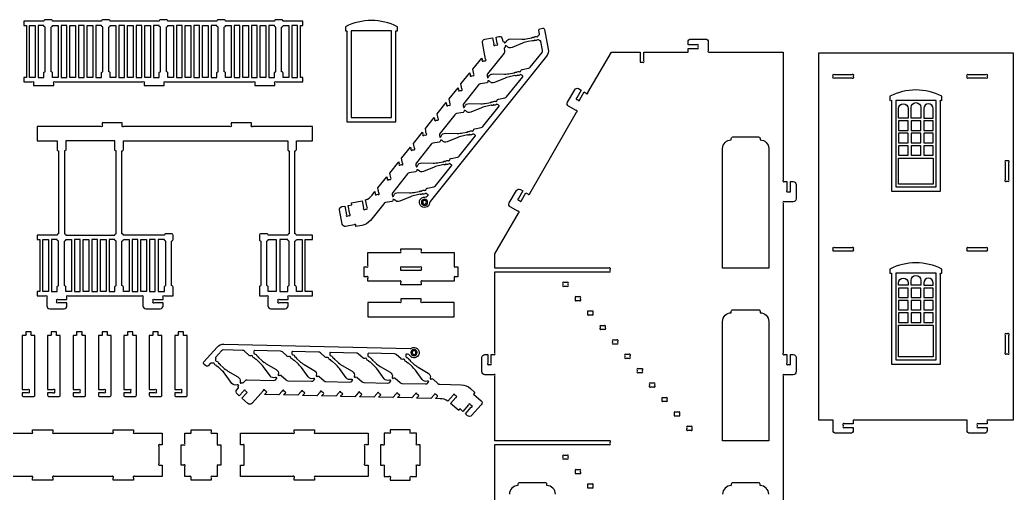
# Model space of a CAD drawing. Extents: x -4074 to 4228, y -3406 to 3854.
# Drawn here: x 920 to 4228, y 2277 to 3854 of the extents above; entities that cross this region are included whole.
import ezdxf

# ---------------------------------------------------------------- set-up
doc = ezdxf.new("R2010")
doc.units = 0
doc.header["$MEASUREMENT"] = 0
doc.layers.get('0').update_dxf_attribs({"linetype": 'CONTINUOUS'})

msp = doc.modelspace()

# ---------------------------------------------------------------- linework, layer by layer
for points in [[(1032.5, 3635.7), (1032.5, 3643.5, -1), (1036.8, 3647.7), (1329.4, 3647.7, -1), (1333.7, 3643.5), (1333.7, 3635.7), (1400.9, 3635.7), (1400.9, 3643.5, -1), (1405.1, 3647.7), (1697.7, 3647.7, -1), (1702, 3643.5), (1702, 3635.7), (1769.2, 3635.7), (1769.2, 3643.5, -1), (1773.4, 3647.7), (1862.8, 3647.7), (1862.8, 3662.1), (1854.1, 3662.1), (1854.1, 3834.9), (1862.8, 3834.9), (1862.8, 3849.3), (1796.5, 3849.3, 0.414214), (1791.7, 3854.1), (1772.5, 3854.1, 0.414214), (1767.7, 3849.3), (1604.5, 3849.3, 0.414214), (1599.7, 3854.1), (1580.5, 3854.1, 0.414214), (1575.7, 3849.3), (1412.5, 3849.3, 0.414214), (1407.7, 3854.1), (1388.5, 3854.1, 0.414214), (1383.7, 3849.3), (1220.5, 3849.3, 0.414214), (1215.7, 3854.1), (1196.5, 3854.1, 0.414214), (1191.7, 3849.3), (1028.5, 3849.3, 0.414214), (1023.7, 3854.1), (1004.5, 3854.1, 0.414214), (999.7, 3849.3), (933.4, 3849.3), (933.4, 3834.9), (942.1, 3834.9), (942.1, 3662.1), (933.4, 3662.1), (933.4, 3647.7), (961.1, 3647.7, -1), (965.3, 3643.5), (965.3, 3635.7)], [(2004.4, 3817), (2004.9, 3817, -1), (2009.2, 3812.8), (2009.2, 3514.6), (2172.4, 3514.6), (2172.4, 3812.8, -1), (2176.6, 3817), (2177.2, 3817), (2177.2, 3831.4, 0.238913), (2004.4, 3831.4)], [(1004.5, 3681.3), (1004.5, 3830.1, -0.414214), (999.7, 3834.9), (980.5, 3834.9), (980.5, 3662.1), (999.7, 3662.1), (999.7, 3676.5, -0.414214)], [(1023.7, 3681.3), (1023.7, 3830.1, 0.414214), (1028.5, 3834.9), (1047.7, 3834.9), (1047.7, 3662.1), (1028.5, 3662.1), (1028.5, 3676.5, 0.414214)], [(1191.7, 3662.1), (1191.7, 3676.5, -0.414214), (1196.5, 3681.3), (1196.5, 3830.1, -0.414214), (1191.7, 3834.9), (1172.5, 3834.9), (1172.5, 3662.1)], [(1220.5, 3662.1), (1220.5, 3676.5, 0.414214), (1215.7, 3681.3), (1215.7, 3830.1, 0.414214), (1220.5, 3834.9), (1239.7, 3834.9), (1239.7, 3662.1)], [(1388.5, 3681.3), (1388.5, 3830.1, -0.414214), (1383.7, 3834.9), (1364.5, 3834.9), (1364.5, 3662.1), (1383.7, 3662.1), (1383.7, 3676.5, -0.414214)], [(1407.7, 3681.3), (1407.7, 3830.1, 0.414214), (1412.5, 3834.9), (1431.7, 3834.9), (1431.7, 3662.1), (1412.5, 3662.1), (1412.5, 3676.5, 0.414214)], [(1575.7, 3662.1), (1575.7, 3676.5, -0.414214), (1580.5, 3681.3), (1580.5, 3830.1, -0.414214), (1575.7, 3834.9), (1556.5, 3834.9), (1556.5, 3662.1)], [(1604.5, 3662.1), (1604.5, 3676.5, 0.414214), (1599.7, 3681.3), (1599.7, 3830.1, 0.414214), (1604.5, 3834.9), (1623.7, 3834.9), (1623.7, 3662.1)], [(1772.5, 3681.3), (1772.5, 3830.1, -0.414214), (1767.7, 3834.9), (1748.5, 3834.9), (1748.5, 3662.1), (1767.7, 3662.1), (1767.7, 3676.5, -0.414214)], [(1791.7, 3681.3), (1791.7, 3830.1, 0.414214), (1796.5, 3834.9), (1815.7, 3834.9), (1815.7, 3662.1), (1796.5, 3662.1), (1796.5, 3676.5, 0.414214)], [(2059.4, 3251.6), (2064.2, 3226.2, 1), (2069.2, 3222.8), (2072.6, 3223.5, 1), (2076, 3228.4), (2071.1, 3254.3, 0.140614), (2092.7, 3269.7), (2102.5, 3282), (2103.7, 3275.6, 1), (2108.7, 3272.3), (2112.1, 3272.9, 1), (2115.5, 3277.9), (2112.4, 3294.3), (2142, 3331.4), (2143.2, 3325.1, 1), (2148.2, 3321.7), (2151.6, 3322.4, 1), (2155, 3327.3), (2151.9, 3343.8), (2181.5, 3380.8), (2182.7, 3374.5, 1), (2187.7, 3371.1), (2191.1, 3371.8, 1), (2194.5, 3376.7), (2191.4, 3393.2), (2221, 3430.3), (2222.2, 3423.9, 1), (2227.2, 3420.6), (2230.6, 3421.2, 1), (2234, 3426.2), (2230.9, 3442.6), (2260.5, 3479.7), (2261.7, 3473.4, 1), (2266.7, 3470), (2270.1, 3470.7, 1), (2273.5, 3475.6), (2270.4, 3492.1), (2300.1, 3529.1), (2301.2, 3522.8, 1), (2306.2, 3519.4), (2309.7, 3520.1, 1), (2313, 3525), (2309.9, 3541.5), (2339.6, 3578.6), (2340.7, 3572.3, 1), (2345.7, 3568.9), (2349.2, 3569.5, 1), (2352.5, 3574.5), (2349.4, 3590.9), (2379.1, 3628), (2380.3, 3621.7, 1), (2385.2, 3618.3), (2388.7, 3619, 1), (2392, 3623.9), (2388.9, 3640.4), (2418.6, 3677.4), (2419.8, 3671.1, 1), (2424.7, 3667.7), (2428.2, 3668.4, 1), (2431.6, 3673.3), (2428.4, 3689.8), (2458.1, 3726.9), (2459.3, 3720.6, 1), (2464.2, 3717.2), (2467.7, 3717.8, 1), (2471.1, 3722.8), (2466.3, 3747.9), (2460.5, 3778.4, -0.414214), (2468.2, 3789.6), (2494.1, 3794.5), (2498.2, 3773.2, 1), (2503.1, 3769.8), (2506.6, 3770.4, 1), (2510, 3775.4), (2505.9, 3796.7), (2515.4, 3798.5, -0.414214), (2526.6, 3790.9), (2528, 3783.6, 0.352171), (2529.8, 3782, -0.352171), (2534.4, 3778.1), (2534.6, 3777), (2535.4, 3777.2, 0.272519), (2539, 3780.4, -0.328849), (2553.5, 3790.7), (2591.7, 3789.9, 0.051698), (2611.4, 3791.6), (2624.9, 3794.1, 0.366837), (2625.3, 3794.6, -0.600564), (2626.9, 3795.5, 0.39765), (2627.6, 3795.6, -0.39765), (2629, 3795.9, 0.39765), (2629.6, 3796, -0.594353), (2631.5, 3795.8, 0.584261), (2632.3, 3795.7, -0.375636), (2642.3, 3797.6, 0.187098), (2643, 3797.5, 0.294683), (2646.6, 3801.2, -0.244569), (2649.4, 3804.7, 0.352171), (2650.6, 3806.8), (2648.3, 3818.8, -0.414214), (2652.1, 3824.4), (2661.6, 3826.2, -0.414214), (2667.2, 3822.3), (2679.7, 3756.3, -0.21865), (2673.9, 3733), (2286.7, 3248.4, 0.134714), (2284.7, 3243.8, -0.655406), (2254.2, 3235.3, -0.655406), (2268.7, 3263.4, 0.245805), (2276.9, 3267), (2278.8, 3269.4, 0.507332), (2278, 3272.4, -0.156752), (2275.7, 3274.2, 0.294683), (2270.9, 3276.3, 0.187098), (2270.3, 3275.9, -0.375636), (2260.3, 3274.1, 0.584261), (2259.6, 3273.7, -0.594353), (2258, 3272.8, 0.39765), (2257.3, 3272.7, -0.39765), (2255.9, 3272.4, 0.39765), (2255.3, 3272.3, -0.600564), (2253.4, 3272.6, 0.366837), (2252.9, 3272.9), (2239.4, 3270.3, 0.051698), (2220.4, 3264.7), (2185.2, 3250, -0.328849), (2167.9, 3254.3, 0.272519), (2163.3, 3256), (2162.5, 3255.8), (2162.7, 3254.7, -0.414214), (2158.9, 3249.1), (2137.4, 3245.1, 0.179323), (2131.7, 3241.6), (2087.3, 3186, -0.179323), (2058.7, 3168.8), (2039.1, 3165.1), (2038.6, 3167.8, 1), (2033.7, 3171.2), (2004.8, 3165.7, -0.414214), (1993.6, 3173.4), (1984.7, 3220.6, -0.414214), (1992.3, 3231.8), (2001.8, 3233.6), (2007.2, 3204.7, 1), (2012.2, 3201.3), (2015.6, 3202, 1), (2019, 3206.9), (2013.6, 3235.8), (2025.3, 3238), (2024, 3244.9)], [(2653.4, 3783.8, -0.251154), (2649.5, 3786, 0.294683), (2644.8, 3788.1, 0.187098), (2644.2, 3787.8, -0.375636), (2634.1, 3785.9, 0.584261), (2633.4, 3785.5, -0.594353), (2631.8, 3784.6, 0.39765), (2631.1, 3784.5, -0.39765), (2629.7, 3784.3, 0.39765), (2629.1, 3784.1, -0.600564), (2627.2, 3784.4, 0.366837), (2626.7, 3784.7), (2613.2, 3782.1, 0.051698), (2594.2, 3776.5), (2559, 3761.8, -0.328849), (2541.7, 3766.1, 0.272519), (2537.1, 3767.8), (2536.3, 3767.6), (2536.5, 3766.5, -0.352171), (2533.7, 3761.2, 0.352171), (2532.6, 3759.1), (2534.2, 3750.6, -0.21865), (2532.3, 3742.8), (2477.6, 3674.4, 0.21865), (2475.7, 3666.6), (2476.8, 3660.7), (2477.6, 3660.9, 0.272519), (2481.2, 3664.1, -0.328849), (2495.8, 3674.3), (2533.9, 3673.6, 0.051698), (2553.6, 3675.2), (2567.1, 3677.8, 0.366837), (2567.5, 3678.3, -0.600564), (2569.1, 3679.2, 0.39765), (2569.8, 3679.3, -0.39765), (2571.2, 3679.6, 0.39765), (2571.9, 3679.7, -0.594353), (2573.7, 3679.5, 0.584261), (2574.5, 3679.3, -0.375636), (2584.5, 3681.3, 0.187098), (2585.2, 3681.2, 0.294683), (2588.9, 3684.9, -0.302722), (2592.7, 3688.6), (2593.1, 3688.7), (2614.1, 3692.7, 0.179323), (2619.8, 3696.1), (2658.9, 3745, 0.21865), (2660.8, 3752.7), (2655.2, 3782.3, 0.352171)], [(4228.1, 3743.7), (4228.1, 2519.9), (4145.9, 2519.9, 1), (4141.7, 2515.7), (4141.7, 2507.9), (4112.3, 2507.9, 1), (4108.1, 2503.7), (4108.1, 2500.1, 1), (4112.3, 2495.9), (4141.7, 2495.9), (4141.7, 2486.3, -0.414214), (4132.1, 2476.7), (4084.1, 2476.7, -0.414214), (4074.5, 2486.3), (4074.5, 2515.7, 1), (4070.2, 2519.9), (3699.8, 2519.9, 1), (3695.6, 2515.7), (3695.6, 2507.9), (3666.2, 2507.9, 1), (3662, 2503.7), (3662, 2500.1, 1), (3666.2, 2495.9), (3695.6, 2495.9), (3695.6, 2486.3, -0.414214), (3686, 2476.7), (3638, 2476.7, -0.414214), (3628.4, 2486.3), (3628.4, 2515.7, 1), (3624.1, 2519.9), (3580.4, 2519.9), (3580.4, 3743.7)], [(3632.6, 3671.9), (3691.3, 3671.9, -1), (3695.6, 3667.7), (3695.6, 3664.1, -1), (3691.3, 3659.9), (3632.6, 3659.9, -1), (3628.4, 3664.1), (3628.4, 3667.7, -1)], [(4137.4, 3659.9), (4078.7, 3659.9, -1), (4074.5, 3664.1), (4074.5, 3667.7, -1), (4078.7, 3671.9), (4137.4, 3671.9, -1), (4141.7, 3667.7), (4141.7, 3664.1, -1)], [(2488.5, 3579.4, -0.600564), (2490.1, 3580.3, 0.39765), (2490.8, 3580.4, -0.39765), (2492.2, 3580.7, 0.39765), (2492.9, 3580.8, -0.594353), (2494.7, 3580.6, 0.584261), (2495.5, 3580.5, -0.375636), (2505.5, 3582.4, 0.187098), (2506.2, 3582.3, 0.294683), (2509.8, 3586, -0.302722), (2513.7, 3589.8), (2514.1, 3589.8), (2535.1, 3593.8, 0.179323), (2540.8, 3597.3), (2594.8, 3664.8, 0.507332), (2594, 3667.8, -0.156752), (2591.7, 3669.7, 0.294683), (2587, 3671.8, 0.187098), (2586.4, 3671.4, -0.375636), (2576.4, 3669.6, 0.584261), (2575.6, 3669.2, -0.594353), (2574, 3668.3, 0.39765), (2573.4, 3668.2, -0.39765), (2571.9, 3667.9, 0.39765), (2571.3, 3667.8, -0.600564), (2569.5, 3668.1, 0.366837), (2568.9, 3668.4), (2555.4, 3665.8, 0.051698), (2536.5, 3660.1), (2501.2, 3645.5, -0.328849), (2483.9, 3649.8, 0.272519), (2479.4, 3651.4), (2478.6, 3651.3), (2478.8, 3650.2, -0.414214), (2475, 3644.6), (2453.5, 3640.5, 0.179323), (2447.8, 3637.1), (2398.6, 3575.5, 0.21865), (2396.7, 3567.8), (2397.8, 3561.8), (2398.6, 3562, 0.272519), (2402.2, 3565.2, -0.328849), (2416.8, 3575.5), (2454.9, 3574.7, 0.051698), (2474.6, 3576.4), (2488.1, 3578.9, 0.366837)], [(3817.8, 3585.5), (3818.4, 3585.5, -1), (3822.6, 3581.3), (3822.6, 3283.1), (3985.8, 3283.1), (3985.8, 3581.3, -1), (3990.1, 3585.5), (3990.6, 3585.5), (3990.6, 3599.9, 0.238913), (3817.8, 3599.9)], [(3878.3, 3558.5), (3878.3, 3526.9), (3846.6, 3526.9), (3846.6, 3558.5, -1)], [(3887.9, 3526.9), (3887.9, 3562, -1), (3920.6, 3562), (3920.6, 3526.9)], [(3930.2, 3558.5), (3930.2, 3526.9), (3961.8, 3526.9), (3961.8, 3558.5, 1)], [(2375.9, 3475.9, 0.051698), (2395.6, 3477.5), (2409.1, 3480.1, 0.366837), (2409.5, 3480.5, -0.600564), (2411.1, 3481.4, 0.39765), (2411.8, 3481.6, -0.39765), (2413.2, 3481.8, 0.39765), (2413.8, 3482, -0.594353), (2415.7, 3481.7, 0.584261), (2416.5, 3481.6, -0.375636), (2426.5, 3483.6, 0.187098), (2427.2, 3483.5, 0.294683), (2430.8, 3487.2, -0.302722), (2434.6, 3490.9), (2435.1, 3491), (2456.1, 3494.9, 0.179323), (2461.8, 3498.4), (2515.8, 3566, 0.507332), (2515, 3569, -0.156752), (2512.7, 3570.8, 0.294683), (2508, 3572.9, 0.187098), (2507.4, 3572.6, -0.375636), (2497.4, 3570.7, 0.584261), (2496.6, 3570.3, -0.594353), (2495, 3569.4, 0.39765), (2494.4, 3569.3, -0.39765), (2492.9, 3569.1, 0.39765), (2492.3, 3568.9, -0.600564), (2490.4, 3569.2, 0.366837), (2489.9, 3569.5), (2476.4, 3566.9, 0.051698), (2457.4, 3561.3), (2422.2, 3546.7, -0.328849), (2404.9, 3550.9, 0.272519), (2400.3, 3552.6), (2399.6, 3552.4), (2399.8, 3551.3, -0.414214), (2395.9, 3545.7), (2374.5, 3541.7, 0.179323), (2368.8, 3538.2), (2319.6, 3476.7, 0.21865), (2317.6, 3468.9), (2318.8, 3463), (2319.6, 3463.1, 0.272519), (2323.2, 3466.3, -0.328849), (2337.7, 3476.6)], [(1813.3, 2910.8), (1784, 2910.8, -1), (1779.7, 2915.1), (1779.7, 2918.6, -1), (1784, 2922.8), (1813.3, 2922.8), (1813.3, 2930.6, -1), (1817.6, 2934.8), (1894.9, 2934.8), (1894.9, 2949.2), (1869.5, 2949.2), (1869.5, 3122), (1894.9, 3122), (1894.9, 3136.4), (1840.7, 3136.4, 0.414214), (1835.9, 3141.2), (1835.9, 3417.2, 0.414214), (1840.7, 3422), (1840.7, 3450.8), (1894.9, 3450.8), (1894.9, 3498.8), (1695.1, 3498.8, -1), (1690.9, 3503.1), (1690.9, 3510.8), (1623.7, 3510.8), (1623.7, 3503.1, -1), (1619.4, 3498.8), (1265.1, 3498.8, -1), (1260.9, 3503.1), (1260.9, 3510.8), (1193.7, 3510.8), (1193.7, 3503.1, -1), (1189.4, 3498.8), (977.6, 3498.8), (977.6, 3450.8), (1043.9, 3450.8), (1043.9, 3422, 0.414214), (1048.7, 3417.2), (1048.7, 3141.2, 0.414214), (1043.9, 3136.4), (977.6, 3136.4), (977.6, 3122), (986.3, 3122), (986.3, 2949.2), (977.6, 2949.2), (977.6, 2934.8), (1005.3, 2934.8, -1), (1009.5, 2930.6), (1009.5, 2901.2, 0.414214), (1019.1, 2891.6), (1067.1, 2891.6, 0.414214), (1076.7, 2901.2), (1076.7, 2910.8), (1047.4, 2910.8, -1), (1043.1, 2915.1), (1043.1, 2918.6, -1), (1047.4, 2922.8), (1076.7, 2922.8), (1076.7, 2930.6, -1), (1081, 2934.8), (1325.6, 2934.8, -1), (1329.8, 2930.6), (1329.8, 2901.2, 0.414214), (1339.4, 2891.6), (1387.4, 2891.6, 0.414214), (1397, 2901.2), (1397, 2910.8), (1367.7, 2910.8, -1), (1363.4, 2915.1), (1363.4, 2918.6, -1), (1367.7, 2922.8), (1397, 2922.8), (1397, 2930.6, -1), (1401.3, 2934.8), (1429.9, 2934.8), (1429.9, 2963.6, 0.414214), (1425.1, 2968.4), (1425.1, 3117.2, 0.414214), (1429.9, 3122), (1429.9, 3136.4, 0.414214), (1425.1, 3141.2), (1405.9, 3141.2, 0.414214), (1401.1, 3136.4), (1264.7, 3136.4, 0.414214), (1259.9, 3141.2), (1259.9, 3417.2, 0.414214), (1264.7, 3422), (1264.7, 3450.8), (1811.9, 3450.8), (1811.9, 3422, 0.414214), (1816.7, 3417.2), (1816.7, 3141.2, 0.414214), (1811.9, 3136.4), (1746.7, 3136.4, 0.414214), (1741.9, 3141.2), (1722.7, 3141.2, 0.414214), (1717.9, 3136.4), (1717.9, 3122, 0.414214), (1722.7, 3117.2), (1722.7, 2968.4, 0.414214), (1717.9, 2963.6), (1717.9, 2934.8), (1741.9, 2934.8, -1), (1746.1, 2930.6), (1746.1, 2901.2, 0.414214), (1755.7, 2891.6), (1803.7, 2891.6, 0.414214), (1813.3, 2901.2)], [(2316.6, 3378.6), (2330.1, 3381.2, 0.366837), (2330.5, 3381.7, -0.600564), (2332.1, 3382.6, 0.39765), (2332.8, 3382.7, -0.39765), (2334.2, 3383, 0.39765), (2334.8, 3383.1, -0.594353), (2336.7, 3382.9, 0.584261), (2337.5, 3382.7, -0.375636), (2347.5, 3384.7, 0.187098), (2348.2, 3384.6, 0.294683), (2351.8, 3388.3, -0.302722), (2355.6, 3392), (2356.1, 3392.1), (2377.1, 3396.1, 0.179323), (2382.8, 3399.5), (2436.8, 3467.1, 0.507332), (2436, 3470.1, -0.156752), (2433.7, 3471.9, 0.294683), (2429, 3474, 0.187098), (2428.4, 3473.7, -0.375636), (2418.3, 3471.9, 0.584261), (2417.6, 3471.5, -0.594353), (2416, 3470.6, 0.39765), (2415.3, 3470.5, -0.39765), (2413.9, 3470.2, 0.39765), (2413.3, 3470.1, -0.600564), (2411.4, 3470.3, 0.366837), (2410.9, 3470.6), (2397.4, 3468.1, 0.051698), (2378.4, 3462.4), (2343.2, 3447.8, -0.328849), (2325.9, 3452, 0.272519), (2321.3, 3453.7), (2320.5, 3453.5), (2320.8, 3452.5, -0.414214), (2316.9, 3446.8), (2295.5, 3442.8, 0.179323), (2289.7, 3439.4), (2240.6, 3377.8, 0.21865), (2238.6, 3370), (2239.8, 3364.1), (2240.5, 3364.3, 0.272519), (2244.2, 3367.5, -0.328849), (2258.7, 3377.7), (2296.9, 3377, 0.051698)], [(1067.9, 3141.2, -0.414214), (1072.7, 3136.4), (1235.9, 3136.4, -0.414214), (1240.7, 3141.2), (1240.7, 3417.2, -0.414214), (1235.9, 3422), (1235.9, 3450.8), (1072.7, 3450.8), (1072.7, 3422, -0.414214), (1067.9, 3417.2)], [(3414.1, 3425.4), (3414.1, 3027), (3260.5, 3027), (3260.5, 3425.4, -0.414214), (3289.3, 3454.2), (3289.3, 3459, -0.414214), (3294.1, 3463.8), (3380.5, 3463.8, -0.414214), (3385.3, 3459), (3385.3, 3454.2, -0.414214)], [(2251.1, 3282.3, 0.366837), (2251.5, 3282.8, -0.600564), (2253.1, 3283.7, 0.39765), (2253.8, 3283.8, -0.39765), (2255.2, 3284.1, 0.39765), (2255.8, 3284.2, -0.594353), (2257.7, 3284, 0.584261), (2258.5, 3283.9, -0.375636), (2268.5, 3285.8, 0.187098), (2269.1, 3285.7, 0.294683), (2272.8, 3289.4, -0.302722), (2276.6, 3293.2), (2277.1, 3293.2), (2298.1, 3297.2, 0.179323), (2303.8, 3300.7), (2357.8, 3368.2, 0.507332), (2357, 3371.2, -0.156752), (2354.7, 3373.1, 0.294683), (2349.9, 3375.2, 0.187098), (2349.3, 3374.8, -0.375636), (2339.3, 3373, 0.584261), (2338.6, 3372.6, -0.594353), (2337, 3371.7, 0.39765), (2336.3, 3371.6, -0.39765), (2334.9, 3371.3, 0.39765), (2334.3, 3371.2, -0.600564), (2332.4, 3371.4, 0.366837), (2331.9, 3371.8), (2318.4, 3369.2, 0.051698), (2299.4, 3363.5), (2264.2, 3348.9, -0.328849), (2246.9, 3353.2, 0.272519), (2242.3, 3354.8), (2241.5, 3354.7), (2241.7, 3353.6, -0.414214), (2237.9, 3348), (2216.5, 3343.9, 0.179323), (2210.7, 3340.5), (2161.6, 3278.9, 0.21865), (2159.6, 3271.2), (2160.7, 3265.2), (2161.5, 3265.4, 0.272519), (2165.2, 3268.6, -0.328849), (2179.7, 3278.9), (2217.9, 3278.1, 0.051698), (2237.6, 3279.8)], [(4201.7, 3379.7), (4201.7, 3320.9, 1), (4205.9, 3316.7), (4207.7, 3316.7), (4209.4, 3316.7, 1), (4213.7, 3320.9), (4213.7, 3379.7, 1), (4209.4, 3383.9), (4205.9, 3383.9, 1)], [(2267.6, 3256.6, 0.414214), (2257.2, 3246.2, 0.414214), (2267.6, 3235.8, 0.414214), (2278, 3246.2, 0.414214)], [(2267.6, 3252.4, 0.414214), (2261.4, 3246.2, 0.414214), (2267.6, 3240, 0.414214), (2273.8, 3246.2, 0.414214)], [(1048.7, 2968.4), (1048.7, 3117.2, -0.414214), (1043.9, 3122), (1024.7, 3122), (1024.7, 2949.2), (1043.9, 2949.2), (1043.9, 2963.6, -0.414214)], [(1067.9, 2968.4), (1067.9, 3117.2, 0.414214), (1072.7, 3122), (1091.9, 3122), (1091.9, 2949.2), (1072.7, 2949.2), (1072.7, 2963.6, 0.414214)], [(1235.9, 2949.2), (1235.9, 2963.6, -0.414214), (1240.7, 2968.4), (1240.7, 3117.2, -0.414214), (1235.9, 3122), (1216.7, 3122), (1216.7, 2949.2)], [(1264.7, 2949.2), (1264.7, 2963.6, 0.414214), (1259.9, 2968.4), (1259.9, 3117.2, 0.414214), (1264.7, 3122), (1283.9, 3122), (1283.9, 2949.2)], [(1405.9, 2968.4), (1405.9, 3117.2, -0.414214), (1401.1, 3122), (1379.9, 3122), (1379.9, 2949.2), (1401.1, 2949.2), (1401.1, 2963.6, -0.414214)], [(1746.7, 2949.2), (1746.7, 2963.6, 0.414214), (1741.9, 2968.4), (1741.9, 3117.2, 0.414214), (1746.7, 3122), (1773.5, 3122), (1773.5, 2949.2)], [(1816.7, 2968.4), (1816.7, 3117.2, -0.414214), (1811.9, 3122), (1785.1, 3122), (1785.1, 2949.2), (1811.9, 2949.2), (1811.9, 2963.6, -0.414214)], [(1835.9, 2968.4), (1835.9, 3117.2, 0.414214), (1840.7, 3122), (1859.9, 3122), (1859.9, 2949.2), (1840.7, 2949.2), (1840.7, 2963.6, 0.414214)], [(2189.2, 2970.7), (2189.2, 2979.2, 1), (2184.9, 2983.4), (2078.8, 2983.4), (2078.8, 2993.6, 1), (2074.5, 2997.8), (2066.8, 2997.8), (2066.8, 3031.4), (2074.5, 3031.4, 1), (2078.8, 3035.6), (2078.8, 3079.4), (2184.9, 3079.4, 1), (2189.2, 3083.6), (2189.2, 3091.4), (2256.4, 3091.4), (2256.4, 3083.6, 1), (2260.6, 3079.4), (2366.8, 3079.4), (2366.8, 3035.6, 1), (2371, 3031.4), (2378.8, 3031.4), (2378.8, 2997.8), (2371, 2997.8, 1), (2366.8, 2993.6), (2366.8, 2983.4), (2260.6, 2983.4, 1), (2256.4, 2979.2), (2256.4, 2970.7)], [(3632.6, 3095.9), (3691.3, 3095.9, -1), (3695.6, 3091.7), (3695.6, 3088.1, -1), (3691.3, 3083.9), (3632.6, 3083.9, -1), (3628.4, 3088.1), (3628.4, 3091.7, -1)], [(4078.7, 3095.9), (4137.4, 3095.9, -1), (4141.7, 3091.7), (4141.7, 3088.1, -1), (4137.4, 3083.9), (4078.7, 3083.9, -1), (4074.5, 3088.1), (4074.5, 3091.7, -1)], [(3817.8, 3009.5), (3818.4, 3009.5, -1), (3822.6, 3005.3), (3822.6, 2707.1), (3985.8, 2707.1), (3985.8, 3005.3, -1), (3990.1, 3009.5), (3990.6, 3009.5), (3990.6, 3023.9, 0.238913), (3817.8, 3023.9)], [(2193.4, 3031.4), (2252.1, 3031.4, -1), (2256.4, 3027.2), (2256.4, 3023.6, -1), (2252.1, 3019.4), (2193.4, 3019.4, -1), (2189.2, 3023.6), (2189.2, 3027.2, -1)], [(2732.7, 2967), (2742.1, 2967, 1), (2746.4, 2971.3), (2746.4, 2974.8, 1), (2742.1, 2979), (2732.7, 2979, 1), (2728.5, 2974.8), (2728.5, 2971.3, 1)], [(3878.3, 2977.7), (3878.3, 2970.1), (3846.6, 2970.1), (3846.6, 2977.7, -1)], [(3887.9, 2970.1), (3887.9, 2986, -1), (3920.6, 2986), (3920.6, 2970.1)], [(3930.2, 2977.7), (3930.2, 2970.1), (3961.8, 2970.1), (3961.8, 2977.7, 1)], [(2366.8, 2912.2), (2260.6, 2912.2, -1), (2256.4, 2916.4), (2256.4, 2924.2), (2189.2, 2924.2), (2189.2, 2916.4, -1), (2184.9, 2912.2), (2078.8, 2912.2), (2078.8, 2864.2), (2366.8, 2864.2)], [(2773.9, 2919), (2783.4, 2919, 1), (2787.6, 2923.3), (2787.6, 2926.8, 1), (2783.4, 2931), (2773.9, 2931, 1), (2769.7, 2926.8), (2769.7, 2923.3, 1)], [(2815.2, 2871), (2824.6, 2871, 1), (2828.8, 2875.3), (2828.8, 2878.8, 1), (2824.6, 2883), (2815.2, 2883, 1), (2810.9, 2878.8), (2810.9, 2875.3, 1)], [(3414.1, 2849.4), (3414.1, 2451), (3260.5, 2451), (3260.5, 2849.4, -0.414214), (3289.3, 2878.2), (3289.3, 2883, -0.414214), (3294.1, 2887.8), (3380.5, 2887.8, -0.414214), (3385.3, 2883), (3385.3, 2878.2, -0.414214)], [(939.6, 2814.8), (939.6, 2807, -1), (935.3, 2802.8), (927.6, 2802.8), (927.6, 2622.8), (946.1, 2622.8, -1), (950.3, 2618.5), (950.3, 2615, -1), (946.1, 2610.8), (927.6, 2610.8), (927.6, 2603.6, 0.414214), (932.4, 2598.8), (964.7, 2598.8, 0.414214), (969.5, 2603.6), (969.5, 2802.8), (961.8, 2802.8, -1), (957.5, 2807), (957.5, 2814.8)], [(1024.2, 2814.8), (1024.2, 2807, -1), (1020, 2802.8), (1012.2, 2802.8), (1012.2, 2622.8), (1030.7, 2622.8, -1), (1034.9, 2618.5), (1034.9, 2615, -1), (1030.7, 2610.8), (1012.2, 2610.8), (1012.2, 2603.6, 0.414214), (1017, 2598.8), (1049.3, 2598.8, 0.414214), (1054.1, 2603.6), (1054.1, 2802.8), (1046.4, 2802.8, -1), (1042.1, 2807), (1042.1, 2814.8)], [(1108.8, 2814.8), (1108.8, 2807, -1), (1104.6, 2802.8), (1096.8, 2802.8), (1096.8, 2622.8), (1115.3, 2622.8, -1), (1119.6, 2618.5), (1119.6, 2615, -1), (1115.3, 2610.8), (1096.8, 2610.8), (1096.8, 2603.6, 0.414214), (1101.6, 2598.8), (1134, 2598.8, 0.414214), (1138.8, 2603.6), (1138.8, 2802.8), (1131, 2802.8, -1), (1126.8, 2807), (1126.8, 2814.8)], [(1193.5, 2814.8), (1193.5, 2807, -1), (1189.2, 2802.8), (1181.5, 2802.8), (1181.5, 2622.8), (1200, 2622.8, -1), (1204.2, 2618.5), (1204.2, 2615, -1), (1200, 2610.8), (1181.5, 2610.8), (1181.5, 2603.6, 0.414214), (1186.3, 2598.8), (1218.6, 2598.8, 0.414214), (1223.4, 2603.6), (1223.4, 2802.8), (1215.6, 2802.8, -1), (1211.4, 2807), (1211.4, 2814.8)], [(1278.1, 2814.8), (1278.1, 2807, -1), (1273.9, 2802.8), (1266.1, 2802.8), (1266.1, 2622.8), (1284.6, 2622.8, -1), (1288.8, 2618.5), (1288.8, 2615, -1), (1284.6, 2610.8), (1266.1, 2610.8), (1266.1, 2603.6, 0.414214), (1270.9, 2598.8), (1303.2, 2598.8, 0.414214), (1308, 2603.6), (1308, 2802.8), (1300.3, 2802.8, -1), (1296, 2807), (1296, 2814.8)], [(1362.7, 2814.8), (1362.7, 2807, -1), (1358.5, 2802.8), (1350.7, 2802.8), (1350.7, 2622.8), (1369.2, 2622.8, -1), (1373.5, 2618.5), (1373.5, 2615, -1), (1369.2, 2610.8), (1350.7, 2610.8), (1350.7, 2603.6, 0.414214), (1355.5, 2598.8), (1387.9, 2598.8, 0.414214), (1392.7, 2603.6), (1392.7, 2802.8), (1384.9, 2802.8, -1), (1380.7, 2807), (1380.7, 2814.8)], [(1447.4, 2814.8), (1447.4, 2807, -1), (1443.1, 2802.8), (1435.4, 2802.8), (1435.4, 2622.8), (1453.8, 2622.8, -1), (1458.1, 2618.5), (1458.1, 2615, -1), (1453.8, 2610.8), (1435.4, 2610.8), (1435.4, 2603.6, 0.414214), (1440.2, 2598.8), (1472.5, 2598.8, 0.414214), (1477.3, 2603.6), (1477.3, 2802.8), (1469.5, 2802.8, -1), (1465.3, 2807), (1465.3, 2814.8)], [(2856.4, 2823), (2865.8, 2823, 1), (2870.1, 2827.3), (2870.1, 2830.8, 1), (2865.8, 2835), (2856.4, 2835, 1), (2852.2, 2830.8), (2852.2, 2827.3, 1)], [(2897.6, 2775), (2907.1, 2775, 1), (2911.3, 2779.3), (2911.3, 2782.8, 1), (2907.1, 2787), (2897.6, 2787, 1), (2893.4, 2782.8), (2893.4, 2779.3, 1)], [(4201.7, 2803.7), (4201.7, 2744.9, 1), (4205.9, 2740.7), (4207.7, 2740.7), (4209.4, 2740.7, 1), (4213.7, 2744.9), (4213.7, 2803.7, 1), (4209.4, 2807.9), (4205.9, 2807.9, 1)], [(2354.5, 2576.3), (2371.8, 2595.5, 1), (2371.5, 2601.5), (2368.9, 2603.9, 1), (2362.9, 2603.5), (2345.2, 2584, 0.140614), (2320, 2591.8), (2304.2, 2592.2), (2308.5, 2597, 1), (2308.2, 2603), (2305.6, 2605.3, 1), (2299.6, 2605), (2288.4, 2592.6), (2241, 2593.7), (2245.3, 2598.5, 1), (2245, 2604.5), (2242.4, 2606.8, 1), (2236.4, 2606.5), (2225.2, 2594.1), (2177.7, 2595.2), (2182, 2600, 1), (2181.7, 2605.9), (2179.1, 2608.3, 1), (2173.1, 2608), (2161.9, 2595.6), (2114.5, 2596.7), (2118.8, 2601.4, 1), (2118.4, 2607.4), (2115.8, 2609.8, 1), (2109.8, 2609.5), (2098.6, 2597), (2051.2, 2598.1), (2055.5, 2602.9, 1), (2055.2, 2608.9), (2052.6, 2611.3, 1), (2046.6, 2611), (2035.4, 2598.5), (1987.9, 2599.6), (1992.2, 2604.4, 1), (1991.9, 2610.4), (1989.3, 2612.8, 1), (1983.3, 2612.4), (1972.1, 2600), (1924.7, 2601.1), (1929, 2605.9, 1), (1928.6, 2611.9), (1926, 2614.2, 1), (1920, 2613.9), (1908.8, 2601.5), (1861.4, 2602.6), (1865.7, 2607.4, 1), (1865.4, 2613.4), (1862.8, 2615.7, 1), (1856.8, 2615.4), (1845.6, 2603), (1798.1, 2604.1), (1802.4, 2608.9, 1), (1802.1, 2614.8), (1799.5, 2617.2, 1), (1793.5, 2616.9), (1782.3, 2604.5), (1734.9, 2605.6), (1739.2, 2610.3, 1), (1738.9, 2616.3), (1736.2, 2618.7, 1), (1730.3, 2618.4), (1713.2, 2599.4), (1692.4, 2576.3, -0.414214), (1678.8, 2575.6), (1659.2, 2593.3), (1673.7, 2609.4, 1), (1673.4, 2615.4), (1670.8, 2617.8, 1), (1664.8, 2617.4), (1650.3, 2601.3), (1643.2, 2607.7, -0.414214), (1642.4, 2621.3), (1647.4, 2626.8, 0.352171), (1647.5, 2629.2, -0.352171), (1647.9, 2635.2), (1648.6, 2636), (1648, 2636.6, 0.272519), (1643.2, 2637.5, -0.328849), (1626.3, 2642.9), (1603.8, 2673.7, 0.051698), (1590.5, 2688.4), (1580.3, 2697.6, 0.366837), (1579.7, 2697.6, -0.600564), (1578, 2698.3, 0.39765), (1577.5, 2698.8, -0.39765), (1576.4, 2699.7, 0.39765), (1575.9, 2700.2, -0.594353), (1575, 2701.8, 0.584261), (1574.6, 2702.5, -0.375636), (1567, 2709.2, 0.187098), (1566.6, 2709.9, 0.294683), (1561.5, 2710.5, -0.244569), (1557, 2710.7, 0.352171), (1554.7, 2710.3), (1546.5, 2701.2, -0.414214), (1539.7, 2700.9), (1532.6, 2707.3, -0.414214), (1532.2, 2714.1), (1577.2, 2764, -0.21865), (1599.3, 2773.6), (2219.3, 2759, 0.134714), (2224.3, 2760.2, -0.655406), (2249.5, 2741.1, -0.655406), (2218.3, 2735.7, 0.245805), (2210.5, 2740), (2207.5, 2740.1, 0.507332), (2205.6, 2737.6, -0.156752), (2205.5, 2734.7, 0.294683), (2206.7, 2729.6, 0.187098), (2207.4, 2729.4, -0.375636), (2214.9, 2722.5, 0.584261), (2215.6, 2722.2, -0.594353), (2217.3, 2721.4, 0.39765), (2217.8, 2721, -0.39765), (2218.9, 2720, 0.39765), (2219.4, 2719.6, -0.600564), (2220.3, 2718, 0.366837), (2220.4, 2717.3), (2230.6, 2708.1, 0.051698), (2246.6, 2696.5), (2279.6, 2677.3, -0.328849), (2286.6, 2661, 0.272519), (2288.1, 2656.3), (2288.7, 2655.8), (2289.4, 2656.6, -0.414214), (2296.2, 2657), (2312.4, 2642.4, 0.179323), (2318.6, 2639.9), (2389.8, 2638.2, -0.179323), (2420.8, 2625.9), (2435.6, 2612.6), (2430.9, 2607.4), (2455.9, 2584.9, -0.414214), (2456.6, 2571.3), (2424.5, 2535.7, -0.414214), (2410.9, 2534.9), (2403.8, 2541.4), (2423.4, 2563.2, 1), (2423.1, 2569.2), (2420.5, 2571.5, 1), (2414.5, 2571.2), (2394.9, 2549.4), (2389.1, 2554.6, 1), (2383.1, 2554.3), (2381.3, 2552.2)], [(1571.2, 2726.5, -0.251154), (1571.9, 2722.1, 0.294683), (1573.1, 2717, 0.187098), (1573.7, 2716.7, -0.375636), (1581.2, 2709.9, 0.584261), (1582, 2709.5, -0.594353), (1583.7, 2708.8, 0.39765), (1584.2, 2708.3, -0.39765), (1585.2, 2707.4, 0.39765), (1585.7, 2706.9, -0.600564), (1586.6, 2705.3, 0.366837), (1586.7, 2704.7), (1596.9, 2695.5, 0.051698), (1612.9, 2683.8), (1645.9, 2664.7, -0.328849), (1653, 2648.3, 0.272519), (1654.4, 2643.7), (1655, 2643.2), (1655.8, 2644, -0.352171), (1661.7, 2644.9, 0.352171), (1664.1, 2645.3), (1669.9, 2651.8, -0.21865), (1677.2, 2654.9), (1764.8, 2652.9, 0.21865), (1772.1, 2656), (1776.2, 2660.5), (1775.6, 2661.1, 0.272519), (1770.8, 2662, -0.328849), (1753.8, 2667.4), (1731.3, 2698.2, 0.051698), (1718.1, 2712.9), (1707.8, 2722.1, 0.366837), (1707.2, 2722.1, -0.600564), (1705.5, 2722.8, 0.39765), (1705, 2723.3, -0.39765), (1704, 2724.2, 0.39765), (1703.5, 2724.7, -0.594353), (1702.5, 2726.3, 0.584261), (1702.1, 2727, -0.375636), (1694.5, 2733.8, 0.187098), (1694.2, 2734.4, 0.294683), (1689, 2735, -0.302722), (1683.8, 2735.8), (1683.4, 2736.1), (1667.5, 2750.4, 0.179323), (1661.3, 2752.9), (1598.8, 2754.4, 0.21865), (1591.5, 2751.2), (1571.4, 2728.8, 0.352171)], [(1833.7, 2719.1, -0.600564), (1832, 2719.9, 0.39765), (1831.6, 2720.3, -0.39765), (1830.5, 2721.3, 0.39765), (1830, 2721.7, -0.594353), (1829.1, 2723.3, 0.584261), (1828.7, 2724, -0.375636), (1821, 2730.8, 0.187098), (1820.7, 2731.4, 0.294683), (1815.6, 2732.1, -0.302722), (1810.3, 2732.8), (1809.9, 2733.2), (1794.1, 2747.5, 0.179323), (1787.9, 2749.9), (1701.4, 2752, 0.507332), (1699.5, 2749.5, -0.156752), (1699.4, 2746.6, 0.294683), (1700.6, 2741.5, 0.187098), (1701.3, 2741.2, -0.375636), (1708.8, 2734.4, 0.584261), (1709.5, 2734, -0.594353), (1711.2, 2733.3, 0.39765), (1711.7, 2732.8, -0.39765), (1712.8, 2731.9, 0.39765), (1713.3, 2731.4, -0.600564), (1714.2, 2729.8, 0.366837), (1714.3, 2729.2), (1724.5, 2720, 0.051698), (1740.5, 2708.3), (1773.5, 2689.2, -0.328849), (1780.5, 2672.8, 0.272519), (1782, 2668.2), (1782.6, 2667.7), (1783.3, 2668.5, -0.414214), (1790.1, 2668.8), (1806.3, 2654.2, 0.179323), (1812.5, 2651.8), (1891.3, 2649.9, 0.21865), (1898.7, 2653.1), (1902.7, 2657.6), (1902.1, 2658.1, 0.272519), (1897.3, 2659.1, -0.328849), (1880.4, 2664.4), (1857.8, 2695.2, 0.051698), (1844.6, 2709.9), (1834.4, 2719.1, 0.366837)], [(1984.4, 2692.2, 0.051698), (1971.1, 2706.9), (1960.9, 2716.1, 0.366837), (1960.3, 2716.2, -0.600564), (1958.6, 2716.9, 0.39765), (1958.1, 2717.3, -0.39765), (1957, 2718.3, 0.39765), (1956.5, 2718.7, -0.594353), (1955.6, 2720.3, 0.584261), (1955.2, 2721.1, -0.375636), (1947.6, 2727.8, 0.187098), (1947.2, 2728.4, 0.294683), (1942.1, 2729.1, -0.302722), (1936.8, 2729.9), (1936.5, 2730.2), (1920.6, 2744.5, 0.179323), (1914.4, 2747), (1827.9, 2749, 0.507332), (1826, 2746.5, -0.156752), (1825.9, 2743.6, 0.294683), (1827.1, 2738.5, 0.187098), (1827.8, 2738.3, -0.375636), (1835.3, 2731.4, 0.584261), (1836.1, 2731.1, -0.594353), (1837.7, 2730.3, 0.39765), (1838.2, 2729.9, -0.39765), (1839.3, 2728.9, 0.39765), (1839.8, 2728.5, -0.600564), (1840.7, 2726.8, 0.366837), (1840.8, 2726.2), (1851, 2717, 0.051698), (1867, 2705.4), (1900, 2686.2, -0.328849), (1907.1, 2669.9, 0.272519), (1908.5, 2665.2), (1909.1, 2664.7), (1909.9, 2665.5, -0.414214), (1916.6, 2665.9), (1932.9, 2651.3, 0.179323), (1939.1, 2648.8), (2017.8, 2646.9, 0.21865), (2025.2, 2650.1), (2029.2, 2654.6), (2028.6, 2655.1, 0.272519), (2023.8, 2656.1, -0.328849), (2006.9, 2661.4)], [(2097.6, 2704), (2087.4, 2713.2, 0.366837), (2086.8, 2713.2, -0.600564), (2085.1, 2713.9, 0.39765), (2084.6, 2714.4, -0.39765), (2083.5, 2715.3, 0.39765), (2083, 2715.8, -0.594353), (2082.1, 2717.4, 0.584261), (2081.7, 2718.1, -0.375636), (2074.1, 2724.9, 0.187098), (2073.8, 2725.5, 0.294683), (2068.6, 2726.1, -0.302722), (2063.3, 2726.9), (2063, 2727.2), (2047.1, 2741.5, 0.179323), (2040.9, 2744), (1954.4, 2746, 0.507332), (1952.5, 2743.6, -0.156752), (1952.5, 2740.6, 0.294683), (1953.7, 2735.6, 0.187098), (1954.3, 2735.3, -0.375636), (1961.8, 2728.4, 0.584261), (1962.6, 2728.1, -0.594353), (1964.3, 2727.4, 0.39765), (1964.8, 2726.9, -0.39765), (1965.8, 2725.9, 0.39765), (1966.3, 2725.5, -0.600564), (1967.2, 2723.9, 0.366837), (1967.3, 2723.3), (1977.5, 2714.1, 0.051698), (1993.5, 2702.4), (2026.5, 2683.2, -0.328849), (2033.6, 2666.9, 0.272519), (2035, 2662.3), (2035.6, 2661.7), (2036.4, 2662.6, -0.414214), (2043.2, 2662.9), (2059.4, 2648.3, 0.179323), (2065.6, 2645.8), (2144.4, 2644, 0.21865), (2151.7, 2647.2), (2155.7, 2651.6), (2155.1, 2652.2, 0.272519), (2150.4, 2653.1, -0.328849), (2133.4, 2658.5), (2110.9, 2689.3, 0.051698)], [(2232.7, 2755.6, 0.414214), (2222.3, 2745.2, 0.414214), (2232.7, 2734.8, 0.414214), (2243.1, 2745.2, 0.414214)], [(2232.7, 2751.4, 0.414214), (2226.5, 2745.2, 0.414214), (2232.7, 2739, 0.414214), (2238.9, 2745.2, 0.414214)], [(2213.9, 2710.2, 0.366837), (2213.3, 2710.2, -0.600564), (2211.6, 2711, 0.39765), (2211.1, 2711.4, -0.39765), (2210.1, 2712.4, 0.39765), (2209.6, 2712.8, -0.594353), (2208.6, 2714.4, 0.584261), (2208.2, 2715.1, -0.375636), (2200.6, 2721.9, 0.187098), (2200.3, 2722.5, 0.294683), (2195.1, 2723.2, -0.302722), (2189.9, 2723.9), (2189.5, 2724.3), (2173.6, 2738.6, 0.179323), (2167.4, 2741), (2081, 2743.1, 0.507332), (2079.1, 2740.6, -0.156752), (2079, 2737.7, 0.294683), (2080.2, 2732.6, 0.187098), (2080.8, 2732.3, -0.375636), (2088.3, 2725.5, 0.584261), (2089.1, 2725.1, -0.594353), (2090.8, 2724.4, 0.39765), (2091.3, 2723.9, -0.39765), (2092.4, 2723, 0.39765), (2092.9, 2722.5, -0.600564), (2093.8, 2720.9, 0.366837), (2093.8, 2720.3), (2104.1, 2711.1, 0.051698), (2120.1, 2699.4), (2153, 2680.3, -0.328849), (2160.1, 2663.9, 0.272519), (2161.6, 2659.3), (2162.2, 2658.8), (2162.9, 2659.6, -0.414214), (2169.7, 2659.9), (2185.9, 2645.3, 0.179323), (2192.1, 2642.9), (2270.9, 2641, 0.21865), (2278.2, 2644.2), (2282.3, 2648.7), (2281.7, 2649.2, 0.272519), (2276.9, 2650.2, -0.328849), (2259.9, 2655.5), (2237.4, 2686.3, 0.051698), (2224.2, 2701)], [(2938.9, 2727), (2948.3, 2727, 1), (2952.6, 2731.3), (2952.6, 2734.8, 1), (2948.3, 2739), (2938.9, 2739, 1), (2934.6, 2734.8), (2934.6, 2731.3, 1)], [(2980.1, 2679), (2989.6, 2679, 1), (2993.8, 2683.3), (2993.8, 2686.8, 1), (2989.6, 2691), (2980.1, 2691, 1), (2975.9, 2686.8), (2975.9, 2683.3, 1)], [(3030.8, 2643), (3021.3, 2643, 1), (3017.1, 2638.8), (3017.1, 2635.3, 1), (3021.3, 2631), (3030.8, 2631, 1), (3035, 2635.3), (3035, 2638.8, 1)], [(3072, 2595), (3062.6, 2595, 1), (3058.3, 2590.8), (3058.3, 2587.3, 1), (3062.6, 2583), (3072, 2583, 1), (3076.3, 2587.3), (3076.3, 2590.8, 1)], [(3113.3, 2547), (3103.8, 2547, 1), (3099.6, 2542.8), (3099.6, 2539.3, 1), (3103.8, 2535), (3113.3, 2535, 1), (3117.5, 2539.3), (3117.5, 2542.8, 1)], [(1577.4, 2332.4), (1561.2, 2332.4, 1), (1557, 2328.2), (1557, 2320.4), (1489.8, 2320.4), (1489.8, 2328.2, 1), (1485.5, 2332.4), (1469.4, 2332.4), (1469.4, 2366.6, 1), (1465.1, 2370.8), (1457.4, 2370.8), (1457.4, 2438), (1465.1, 2438, 1), (1469.4, 2442.3), (1469.4, 2476.4), (1485.5, 2476.4, 1), (1489.8, 2480.7), (1489.8, 2488.4), (1557, 2488.4), (1557, 2480.7, 1), (1561.2, 2476.4), (1577.4, 2476.4), (1577.4, 2442.3, 1), (1581.6, 2438), (1589.4, 2438), (1589.4, 2370.8), (1581.6, 2370.8, 1), (1577.4, 2366.6)], [(2079.6, 2332.4), (1904.9, 2332.4, 1), (1900.6, 2328.2), (1900.6, 2320.4), (1833.4, 2320.4), (1833.4, 2328.2, 1), (1829.2, 2332.4), (1654.5, 2332.4), (1654.5, 2370.8), (1662.3, 2370.8, 1), (1666.5, 2375.1), (1666.5, 2433.8, 1), (1662.3, 2438), (1654.5, 2438), (1654.5, 2476.4), (1829.2, 2476.4, 1), (1833.4, 2480.7), (1833.4, 2488.4), (1900.6, 2488.4), (1900.6, 2480.7, 1), (1904.9, 2476.4), (2079.6, 2476.4), (2079.6, 2438), (2071.8, 2438, 1), (2067.6, 2433.8), (2067.6, 2375.1, 1), (2071.8, 2370.8), (2079.6, 2370.8)], [(2220.3, 2320.4), (2220.3, 2328.2, -1), (2224.6, 2332.4), (2240.7, 2332.4), (2240.7, 2366.6, -1), (2245, 2370.8), (2252.7, 2370.8), (2252.7, 2438), (2245, 2438, -1), (2240.7, 2442.3), (2240.7, 2476.4), (2224.6, 2476.4, -1), (2220.3, 2480.7), (2220.3, 2488.4), (2153.1, 2488.4), (2153.1, 2480.7, -1), (2148.9, 2476.4), (2132.7, 2476.4), (2132.7, 2442.3, -1), (2128.5, 2438), (2120.7, 2438), (2120.7, 2370.8), (2128.5, 2370.8, -1), (2132.7, 2366.6), (2132.7, 2332.4), (2148.9, 2332.4, -1), (2153.1, 2328.2), (2153.1, 2320.4)], [(3154.5, 2499), (3145.1, 2499, 1), (3140.8, 2494.8), (3140.8, 2491.3, 1), (3145.1, 2487), (3154.5, 2487, 1), (3158.7, 2491.3), (3158.7, 2494.8, 1)], [(2732.7, 2391), (2742.1, 2391, 1), (2746.4, 2395.3), (2746.4, 2398.8, 1), (2742.1, 2403), (2732.7, 2403, 1), (2728.5, 2398.8), (2728.5, 2395.3, 1)], [(2773.9, 2343), (2783.4, 2343, 1), (2787.6, 2347.3), (2787.6, 2350.8, 1), (2783.4, 2355), (2773.9, 2355, 1), (2769.7, 2350.8), (2769.7, 2347.3, 1)], [(2815.2, 2295), (2824.6, 2295, 1), (2828.8, 2299.3), (2828.8, 2302.8, 1), (2824.6, 2307), (2815.2, 2307, 1), (2810.9, 2302.8), (2810.9, 2299.3, 1)]]:
    msp.add_lwpolyline(points, format="xyb", close=True)
for points in [[(951.7, 3662.1), (951.7, 3834.9), (970.9, 3834.9), (970.9, 3662.1)], [(1076.5, 3662.1), (1076.5, 3834.9), (1057.3, 3834.9), (1057.3, 3662.1)], [(1105.3, 3834.9), (1105.3, 3662.1), (1086.1, 3662.1), (1086.1, 3834.9)], [(1134.1, 3662.1), (1134.1, 3834.9), (1114.9, 3834.9), (1114.9, 3662.1)], [(1162.9, 3834.9), (1162.9, 3662.1), (1143.7, 3662.1), (1143.7, 3834.9)], [(1249.3, 3834.9), (1249.3, 3662.1), (1268.5, 3662.1), (1268.5, 3834.9)], [(1278.1, 3662.1), (1278.1, 3834.9), (1297.3, 3834.9), (1297.3, 3662.1)], [(1306.9, 3834.9), (1306.9, 3662.1), (1326.1, 3662.1), (1326.1, 3834.9)], [(1335.7, 3662.1), (1335.7, 3834.9), (1354.9, 3834.9), (1354.9, 3662.1)], [(1460.5, 3662.1), (1460.5, 3834.9), (1441.3, 3834.9), (1441.3, 3662.1)], [(1489.3, 3834.9), (1489.3, 3662.1), (1470.1, 3662.1), (1470.1, 3834.9)], [(1518.1, 3662.1), (1518.1, 3834.9), (1498.9, 3834.9), (1498.9, 3662.1)], [(1546.9, 3834.9), (1546.9, 3662.1), (1527.7, 3662.1), (1527.7, 3834.9)], [(1633.3, 3834.9), (1633.3, 3662.1), (1652.5, 3662.1), (1652.5, 3834.9)], [(1662.1, 3662.1), (1662.1, 3834.9), (1681.3, 3834.9), (1681.3, 3662.1)], [(1690.9, 3834.9), (1690.9, 3662.1), (1710.1, 3662.1), (1710.1, 3834.9)], [(1719.7, 3662.1), (1719.7, 3834.9), (1738.9, 3834.9), (1738.9, 3662.1)], [(1844.5, 3662.1), (1844.5, 3834.9), (1825.3, 3834.9), (1825.3, 3662.1)], [(2158, 3817), (2023.6, 3817), (2023.6, 3529), (2158, 3529)], [(3971.4, 3585.5), (3837, 3585.5), (3837, 3297.5), (3971.4, 3297.5)], [(3846.6, 3485.6), (3878.3, 3485.6), (3878.3, 3517.3), (3846.6, 3517.3)], [(3887.9, 3485.6), (3920.6, 3485.6), (3920.6, 3517.3), (3887.9, 3517.3)], [(3930.2, 3485.6), (3961.8, 3485.6), (3961.8, 3517.3), (3930.2, 3517.3)], [(3846.6, 3444.3), (3878.3, 3444.3), (3878.3, 3476), (3846.6, 3476)], [(3887.9, 3444.3), (3920.6, 3444.3), (3920.6, 3476), (3887.9, 3476)], [(3930.2, 3444.3), (3961.8, 3444.3), (3961.8, 3476), (3930.2, 3476)], [(3846.6, 3403), (3878.3, 3403), (3878.3, 3434.7), (3846.6, 3434.7)], [(3887.9, 3403), (3920.6, 3403), (3920.6, 3434.7), (3887.9, 3434.7)], [(3930.2, 3403), (3961.8, 3403), (3961.8, 3434.7), (3930.2, 3434.7)], [(3961.8, 3307.1), (3846.6, 3307.1), (3846.6, 3393.4), (3961.8, 3393.4)], [(995.9, 2949.2), (995.9, 3122), (1015.1, 3122), (1015.1, 2949.2)], [(1120.7, 2949.2), (1120.7, 3122), (1101.5, 3122), (1101.5, 2949.2)], [(1149.5, 3122), (1149.5, 2949.2), (1130.3, 2949.2), (1130.3, 3122)], [(1178.3, 2949.2), (1178.3, 3122), (1159.1, 3122), (1159.1, 2949.2)], [(1207.1, 3122), (1207.1, 2949.2), (1187.9, 2949.2), (1187.9, 3122)], [(1293.5, 3122), (1293.5, 2949.2), (1312.7, 2949.2), (1312.7, 3122)], [(1322.3, 2949.2), (1322.3, 3122), (1341.5, 3122), (1341.5, 2949.2)], [(1351.1, 3122), (1351.1, 2949.2), (1370.3, 2949.2), (1370.3, 3122)], [(3971.4, 3009.5), (3837, 3009.5), (3837, 2721.5), (3971.4, 2721.5)], [(3846.6, 2928.8), (3878.3, 2928.8), (3878.3, 2960.5), (3846.6, 2960.5)], [(3887.9, 2928.8), (3920.6, 2928.8), (3920.6, 2960.5), (3887.9, 2960.5)], [(3930.2, 2928.8), (3961.8, 2928.8), (3961.8, 2960.5), (3930.2, 2960.5)], [(3846.6, 2887.5), (3878.3, 2887.5), (3878.3, 2919.2), (3846.6, 2919.2)], [(3887.9, 2887.5), (3920.6, 2887.5), (3920.6, 2919.2), (3887.9, 2919.2)], [(3930.2, 2887.5), (3961.8, 2887.5), (3961.8, 2919.2), (3930.2, 2919.2)], [(3846.6, 2846.2), (3878.3, 2846.2), (3878.3, 2877.9), (3846.6, 2877.9)], [(3887.9, 2846.2), (3920.6, 2846.2), (3920.6, 2877.9), (3887.9, 2877.9)], [(3930.2, 2846.2), (3961.8, 2846.2), (3961.8, 2877.9), (3930.2, 2877.9)], [(3961.8, 2731.1), (3846.6, 2731.1), (3846.6, 2836.6), (3961.8, 2836.6)]]:
    msp.add_lwpolyline(points, close=True)
for points in [[(2502.1, 2167.3), (2502.1, 2439), (2881.8, 2439, 1), (2886.1, 2443.3), (2886.1, 2446.8, 1), (2881.8, 2451), (2502.1, 2451), (2502.1, 2667.6, 1), (2497.8, 2671.8), (2468.5, 2671.8, -0.414214), (2458.9, 2681.4), (2458.9, 2729.4, -0.414214), (2468.5, 2739), (2478.1, 2739), (2478.1, 2709.7, 1), (2482.3, 2705.4), (2485.8, 2705.4, 1), (2490.1, 2709.7), (2490.1, 2739), (2497.8, 2739, 1), (2502.1, 2743.3), (2502.1, 3015), (2881.8, 3015, 1), (2886.1, 3019.3), (2886.1, 3022.8, 1), (2881.8, 3027), (2502.1, 3027), (2502.1, 3075), (2580.2, 3210.3, 1), (2578.6, 3216.1), (2553.2, 3230.7, -0.414214), (2549.7, 3243.9), (2573.7, 3285.4, -0.414214), (2586.8, 3288.9), (2595.1, 3284.1), (2580.4, 3258.7, 1), (2582, 3252.9), (2585, 3251.2, 1), (2590.8, 3252.7), (2605.5, 3278.1), (2612.2, 3274.3, 1), (2618, 3275.8), (2774.1, 3546.3, 1), (2772.6, 3552.1), (2747.2, 3566.7, -0.414214), (2743.7, 3579.9), (2767.7, 3621.4, -0.414214), (2780.8, 3624.9), (2789.1, 3620.1), (2774.4, 3594.7, 1), (2776, 3588.9), (2779, 3587.2, 1), (2784.8, 3588.7), (2799.5, 3614.1), (2806.2, 3610.3, 1), (2812, 3611.8), (2890.1, 3747), (2986.1, 3747), (2986.1, 3717.7, 1), (2990.3, 3713.4), (2993.8, 3713.4, 1), (2998.1, 3717.7), (2998.1, 3747), (3141, 3747, 1), (3145.3, 3751.3), (3145.3, 3759), (3174.6, 3759, 1), (3178.9, 3763.3), (3178.9, 3766.8, 1), (3174.6, 3771), (3145.3, 3771), (3145.3, 3780.6, -0.414214), (3154.9, 3790.2), (3202.9, 3790.2, -0.414214), (3212.5, 3780.6), (3212.5, 3751.3, 1), (3216.7, 3747), (3462.1, 3747), (3462.1, 3319.3, 1), (3466.3, 3315), (3474.1, 3315), (3474.1, 3285.7, 1), (3478.3, 3281.4), (3481.8, 3281.4, 1), (3486.1, 3285.7), (3486.1, 3315), (3495.7, 3315, -0.414214), (3505.3, 3305.4), (3505.3, 3257.4, -0.414214), (3495.7, 3247.8), (3466.3, 3247.8, 1), (3462.1, 3243.6), (3462.1, 2743.3, 1), (3466.3, 2739), (3474.1, 2739), (3474.1, 2709.7, 1), (3478.3, 2705.4), (3481.8, 2705.4, 1), (3486.1, 2709.7), (3486.1, 2739), (3495.7, 2739, -0.414214), (3505.3, 2729.4), (3505.3, 2681.4, -0.414214), (3495.7, 2671.8), (3466.3, 2671.8, 1), (3462.1, 2667.6), (3462.1, 2167.3, 1)], [(758.4, 2476.4), (958, 2476.4, 1), (962.2, 2480.7), (962.2, 2488.4), (1029.4, 2488.4), (1029.4, 2480.7, 1), (1033.7, 2476.4), (1226.8, 2476.4, 1), (1231, 2480.7), (1231, 2488.4), (1298.2, 2488.4), (1298.2, 2480.7, 1), (1302.5, 2476.4), (1394.1, 2476.4), (1394.1, 2438), (1386.3, 2438, 1), (1382.1, 2433.8), (1382.1, 2375.1, 1), (1386.3, 2370.8), (1394.1, 2370.8), (1394.1, 2332.4), (1302.5, 2332.4, 1), (1298.2, 2328.2), (1298.2, 2320.4), (1231, 2320.4), (1231, 2328.2, 1), (1226.8, 2332.4), (1033.7, 2332.4, 1), (1029.4, 2328.2), (1029.4, 2320.4), (962.2, 2320.4), (962.2, 2328.2, 1), (958, 2332.4), (758.4, 2332.4)], [(2703.7, 2273.4, 0.414214), (2674.9, 2302.2), (2674.9, 2307, 0.414214), (2670.1, 2311.8), (2583.7, 2311.8, 0.414214), (2578.9, 2307), (2578.9, 2302.2, 0.414214), (2550.1, 2273.4)], [(3414.1, 2273.4, 0.414214), (3385.3, 2302.2), (3385.3, 2307, 0.414214), (3380.5, 2311.8), (3294.1, 2311.8, 0.414214), (3289.3, 2307), (3289.3, 2302.2, 0.414214), (3260.5, 2273.4)]]:
    msp.add_lwpolyline(points, format="xyb")

doc.saveas('drawing.dxf')
